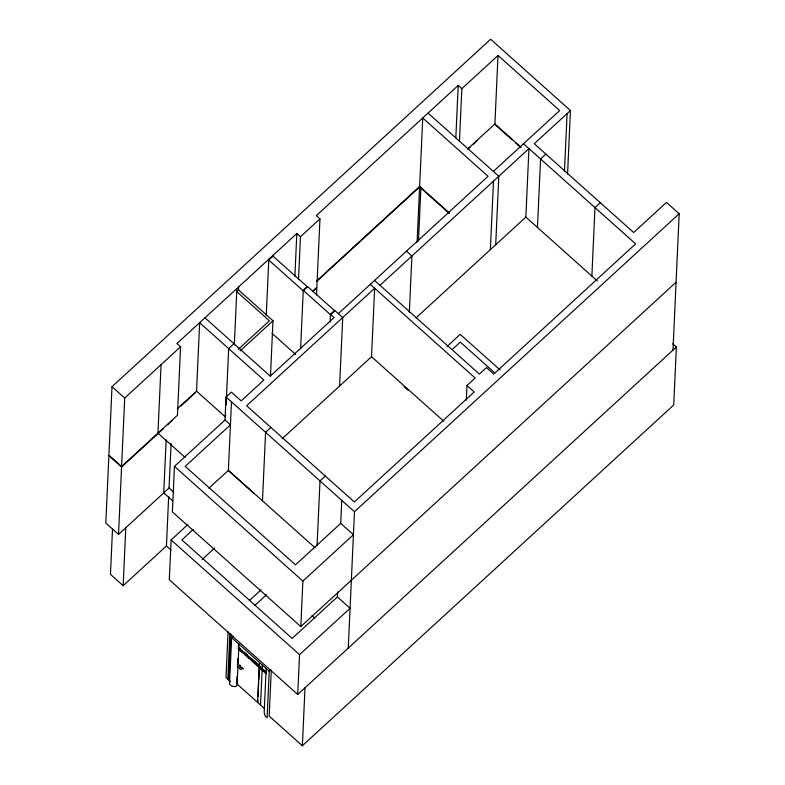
<?xml version="1.0" encoding="UTF-8"?>
<svg xmlns="http://www.w3.org/2000/svg" width="785" height="785" viewBox="0 0 785 785"><rect width="100%" height="100%" fill="white"/><g stroke="black" fill="none" stroke-linecap="round" stroke-linejoin="round"><path stroke-width="1.18" d="M567.565 174.133L570.45 110.538L490.635 39.25L112.01 386.691L108.899 455.172L121.596 466.516L177.459 415.255L180.57 346.764L176.939 343.526L296.828 233.518L300.459 236.756L298.506 279.568M112.54 528.462L110.459 574.335L123.157 585.679L166.43 545.967L168.677 496.473M121.577 466.987L108.879 455.653L105.818 523.055L118.515 534.399L121.577 466.987L163.251 428.747M121.596 466.516L124.707 398.024L180.57 346.764M123.157 585.679L125.786 527.726M161.062 364.672L157.952 433.153L185.162 457.459M166.145 439.934L163.741 492.901L172.808 500.997M118.515 534.399L169.06 488.015L171.081 443.486M187.958 524.478L171.11 539.943L169.305 579.762L297.731 694.47L676.356 347.029L672.735 343.791M177.322 408.808L196.535 391.185L199.645 322.694L263.858 380.048L241.152 400.88L231.359 392.127L226.041 397.014L225.001 420.004L174.456 466.378L172.386 511.879L300.812 626.587L676.071 282.237M225.668 414.657L225.56 417.11L196.535 391.185M226.109 404.874L228.67 348.618L233.989 343.742M208.869 488.26L228.376 470.362L231.487 401.871M234.322 344.9L236.884 288.527M238.365 349.247L269.392 320.771L236.746 291.608L238.522 289.979L238.66 286.898M228.092 631.66L226.001 677.543L230.604 681.645M227.817 679.162L229.907 633.279M228.906 680.134L230.996 634.251M233.312 636.105L231.624 637.655L229.514 684.177L231.722 686.149L235.51 686.669L237.09 685.226L238.974 643.818M237.011 676.542L236.687 683.686L257.029 701.859M237.443 667.014L237.826 658.684M238.444 645.034L238.346 647.203L258.805 665.268L251.73 658.949M266.243 315.639L268.804 259.227M307.514 286.476L303.255 290.381L330.465 314.687L334.724 310.781L307.514 286.476L303.236 290.833L268.764 260.051L273.023 256.146L273.062 255.321M262.475 500.82L265.585 432.329L270.903 427.452M270.452 376.476L272.984 320.761L238.522 289.979M259.403 662.618L259.256 665.886L261.876 668.006L259.374 665.778M257.715 702.251L257.823 699.877M257.99 696.305L258.638 682.008M258.746 679.633L259.286 667.721L257.598 702.369L260.1 704.596M262.337 665.238L262.19 668.506L266.262 672.137M266.174 668.437L264.182 712.28L265.045 715.92L267.106 717.755L269.216 671.224L270.903 669.683M271.237 670.792L269.176 716.097L302.372 745.75L673.726 404.981L676.356 347.029M294.885 276.32L296.828 233.518M300.596 348.834L303.255 290.381M297.731 694.47L299.546 654.641L350.081 608.267L337.383 596.924L337.609 592.047M300.812 626.587L302.882 581.086L353.427 534.703L340.729 523.369L341.769 500.379M316.502 295.042L316.826 287.82L312.597 291.706M459.451 141.261L461.835 88.676L458.204 85.428L316.335 215.62L319.966 218.858L316.855 287.349L312.42 291.412M302.372 745.75L305.002 687.797M317.061 545.752L320.005 480.94L325.324 476.053M330.132 321.978L330.485 314.314L334.734 310.409L342.721 317.542L339.611 386.024M348.275 648.086L354.467 511.722L679.182 213.755L666.485 202.412L633.672 232.517L534.271 143.733L570.45 110.538M282.119 438.786L371.531 356.733L374.641 288.242L246.598 405.737L354.349 501.978L474.228 391.97L466.977 385.484L475.131 378.007L370.284 284.356M409.348 312.283L411.909 256.018L406.463 251.161M417.09 242.31L419.612 186.938L449.236 213.402M316.836 280.795L419.632 186.467L422.742 117.976L488.044 176.301L338.364 313.647M418.474 241.034L420.878 188.076M455.82 138.023L458.204 85.428M466.31 400.164L466.977 385.484M467.546 149.062L494.903 123.961L498.014 55.47L559.685 110.557L493.363 171.424M490.37 249.65L493.48 181.158M495.698 244.763L498.799 176.282L428.06 113.099M415.971 317.925L525.842 217.102L528.953 148.62L379.989 285.308M537.45 227.473L540.561 158.982L545.879 154.105M564.474 171.11L567.084 113.629M591.87 276.075L594.981 207.593L600.299 202.707M672.99 350.12L679.182 213.755M239.435 665.641L239.768 664.836L240.573 665.906L240.141 666.298L243.183 668.653M447.008 346.646L460.157 334.341L500.084 369.921M300.459 236.756L319.966 218.858M461.835 88.676L498.014 55.47M240.171 350.875L272.984 320.761M180.903 405.982L195.092 392.961M316.806 281.265L419.612 186.938M167.686 424.675L172.121 420.613M468.459 148.679L470.235 147.05M472.894 144.617L477.329 140.544M193.404 529.335L181.875 539.913L292.167 638.421L337.383 596.924M202.236 559.401L214.648 548.009M452.18 349.56L460.314 342.103L494.825 372.924M249.375 600.564L261.091 589.81M340.729 523.369L295.503 564.866L185.221 466.359L230.437 424.862L225.001 420.004M254.723 605.5L266.449 594.745M238.257 649.156L241.927 651.893M241.26 669.262L240.877 669.615L238.64 667.623M262.17 668.8L262.111 670.135L266.184 673.775M262.102 670.449L260.532 704.989L264.604 708.619M243.164 668.997L239.415 666.494M523.507 143.753L635.614 243.88L493.736 374.072L486.484 367.586L479.39 374.102L374.543 280.451M494.903 123.961L521.211 147.452M495.777 125.237L512.075 139.789M515.696 143.027L520.219 147.07M525.842 217.102L597.287 280.912M419.632 186.467L449.56 213.196M273.023 256.146L307.494 286.927M330.485 314.314L334.106 317.552L270.266 376.143L204.963 317.817M371.531 356.733L443.702 421.192M404.098 386.75L407.925 390.165M272.042 333.389L295.631 354.447M226.041 397.014L354.467 511.722M228.376 470.362L315.079 547.802M228.366 470.529L253.643 493.108M112.01 386.691L124.707 398.024M174.456 466.378L302.882 581.086M169.06 488.015L173.613 492.087M311.998 615.685L314.716 618.119M171.11 539.943L299.546 654.641M166.43 545.967L170.944 550M231.624 637.655L269.216 671.224M238.463 647.095L240.23 648.675M244.655 652.629L247.304 654.994M245.46 655.053L249.002 658.213M252.535 661.372L258.726 666.897L238.267 648.842M262.229 670.027L263.858 671.479M259.236 666.18L259.178 667.515L261.68 669.752L259.295 667.407L259.236 666.18"/></g></svg>
